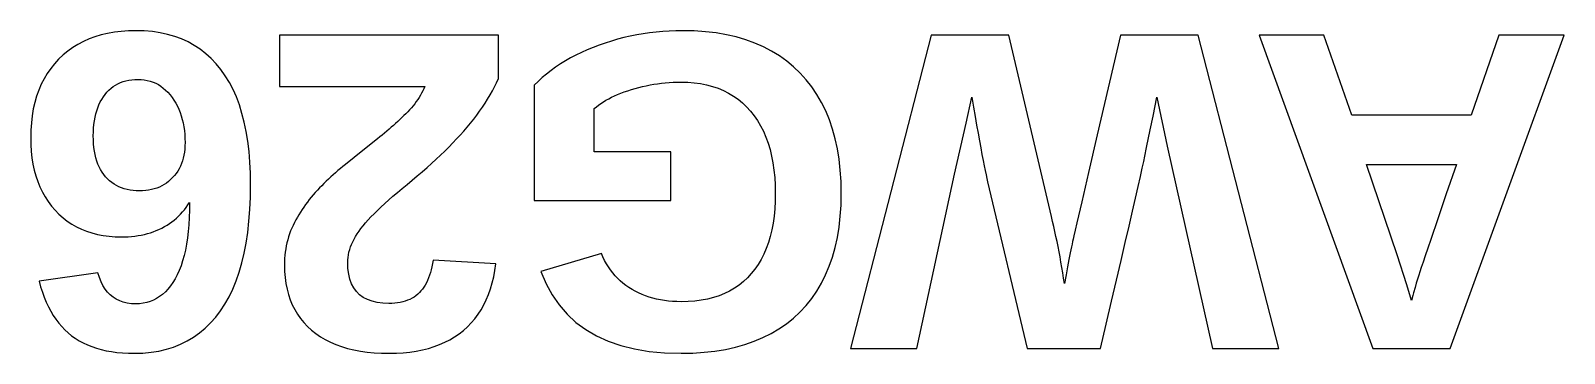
# Model space of a CAD drawing. Header units: metres. Extents: x -7.3 to 7.3, y -23.4 to 23.4.
# Drawn here: x -7.29 to 1.14, y -23.41 to -21.64 of the extents above; entities that cross this region are included whole.
import ezdxf

# ---------------------------------------------------------------- set-up
doc = ezdxf.new("R2010")
doc.units = ezdxf.units.M

msp = doc.modelspace()

# ---------------------------------------------------------------- linework, layer by layer
for p, q in [((-6.86909, -21.65), (-6.90454, -21.6583)), ((-6.83226, -21.6435), (-6.86909, -21.65)), ((-6.79404, -21.6389), (-6.83226, -21.6435)), ((-6.75443, -21.6362), (-6.79404, -21.6389)), ((-6.71342, -21.6352), (-6.75443, -21.6362)), ((-6.6675, -21.6365), (-6.71342, -21.6352)), ((-6.62325, -21.6403), (-6.6675, -21.6365)), ((-6.58066, -21.6466), (-6.62325, -21.6403)), ((-6.53973, -21.6554), (-6.58066, -21.6466)), ((-6.50049, -21.6667), (-6.53973, -21.6554)), ((-3.92673, -21.6521), (-3.96207, -21.6582)), ((-3.89111, -21.647), (-3.92673, -21.6521)), ((-3.85526, -21.6427), (-3.89111, -21.647)), ((-3.81915, -21.6395), (-3.85526, -21.6427)), ((-3.78279, -21.6371), (-3.81915, -21.6395)), ((-3.74617, -21.6357), (-3.78279, -21.6371)), ((-3.7093, -21.6352), (-3.74617, -21.6357)), ((-3.64586, -21.6366), (-3.7093, -21.6352)), ((-3.5847, -21.6407), (-3.64586, -21.6366)), ((-3.52585, -21.6476), (-3.5847, -21.6407)), ((-3.46928, -21.6572), (-3.52585, -21.6476)), ((-3.41502, -21.6696), (-3.46928, -21.6572)), ((-7.06099, -21.7277), (-7.08812, -21.7471)), ((-7.03247, -21.7101), (-7.06099, -21.7277)), ((-7.00256, -21.6944), (-7.03247, -21.7101)), ((-6.97128, -21.6805), (-7.00256, -21.6944)), ((-6.93861, -21.6685), (-6.97128, -21.6805)), ((-6.90454, -21.6583), (-6.93861, -21.6685)), ((-6.46291, -21.6806), (-6.50049, -21.6667)), ((-6.42699, -21.697), (-6.46291, -21.6806)), ((-6.39275, -21.7159), (-6.42699, -21.697)), ((-6.36017, -21.7373), (-6.39275, -21.7159)), ((-6.32925, -21.7613), (-6.36017, -21.7373)), ((-4.72092, -21.6596), (-5.92445, -21.6596)), ((-5.92445, -21.6596), (-5.92445, -21.9416)), ((-4.72092, -21.8976), (-4.72092, -21.6596)), ((-4.23433, -21.7404), (-4.26561, -21.7544)), ((-4.20209, -21.7271), (-4.23433, -21.7404)), ((-4.16887, -21.7146), (-4.20209, -21.7271)), ((-4.13503, -21.7028), (-4.16887, -21.7146)), ((-4.10094, -21.692), (-4.13503, -21.7028)), ((-4.0666, -21.6822), (-4.10094, -21.692)), ((-4.03201, -21.6732), (-4.0666, -21.6822)), ((-3.99716, -21.6653), (-4.03201, -21.6732)), ((-3.96207, -21.6582), (-3.99716, -21.6653)), ((-3.36305, -21.6848), (-3.41502, -21.6696)), ((-3.31339, -21.7026), (-3.36305, -21.6848)), ((-3.26601, -21.7233), (-3.31339, -21.7026)), ((-3.22093, -21.7467), (-3.26601, -21.7233)), ((-2.34366, -21.6596), (-2.78796, -23.3795)), ((-1.91644, -21.6596), (-2.34366, -21.6596)), ((-1.6833, -22.6544), (-1.91644, -21.6596)), ((-1.30368, -21.6596), (-1.43127, -22.2065)), ((-0.87648, -21.6596), (-1.30368, -21.6596)), ((-0.43338, -23.3795), (-0.87648, -21.6596)), ((-0.18552, -21.6596), (-0.54193, -21.6596)), ((-0.54193, -21.6596), (0.08301, -23.3795)), ((-0.03293, -22.0991), (-0.18552, -21.6596)), ((0.5078, -23.3795), (1.13521, -21.6596)), ((0.77512, -21.6596), (0.62253, -22.0991)), ((1.13521, -21.6596), (0.77512, -21.6596)), ((-7.16096, -21.8162), (-7.18188, -21.8423)), ((-7.13821, -21.7915), (-7.16096, -21.8162)), ((-7.11386, -21.7684), (-7.13821, -21.7915)), ((-7.08812, -21.7471), (-7.11386, -21.7684)), ((-6.30002, -21.7877), (-6.32925, -21.7613)), ((-6.27245, -21.8167), (-6.30002, -21.7877)), ((-6.24654, -21.8482), (-6.27245, -21.8167)), ((-4.38094, -21.8177), (-4.40733, -21.8353)), ((-4.35358, -21.8008), (-4.38094, -21.8177)), ((-4.32523, -21.7846), (-4.35358, -21.8008)), ((-4.2959, -21.7691), (-4.32523, -21.7846)), ((-4.26561, -21.7544), (-4.2959, -21.7691)), ((-3.17816, -21.7728), (-3.22093, -21.7467)), ((-3.13766, -21.8017), (-3.17816, -21.7728)), ((-3.09949, -21.8334), (-3.13766, -21.8017)), ((-7.21829, -21.8988), (-7.23376, -21.9292)), ((-7.201, -21.8699), (-7.21829, -21.8988)), ((-7.18188, -21.8423), (-7.201, -21.8699)), ((-6.78406, -21.9147), (-6.76895, -21.9103)), ((-6.76895, -21.9103), (-6.75323, -21.9069)), ((-6.75323, -21.9069), (-6.73691, -21.9045)), ((-6.73691, -21.9045), (-6.71999, -21.903)), ((-6.71999, -21.903), (-6.70245, -21.9025)), ((-6.70245, -21.9025), (-6.68488, -21.9031)), ((-6.68488, -21.9031), (-6.66782, -21.9049)), ((-6.66782, -21.9049), (-6.65131, -21.9078)), ((-6.65131, -21.9078), (-6.63531, -21.9118)), ((-6.22244, -21.8822), (-6.24654, -21.8482)), ((-6.20026, -21.9186), (-6.22244, -21.8822)), ((-4.73158, -21.9203), (-4.72092, -21.8976)), ((-4.48067, -21.8925), (-4.50317, -21.913)), ((-4.4572, -21.8727), (-4.48067, -21.8925)), ((-4.43275, -21.8537), (-4.4572, -21.8727)), ((-4.40733, -21.8353), (-4.43275, -21.8537)), ((-3.0636, -21.8678), (-3.09949, -21.8334)), ((-3.03018, -21.9047), (-3.0636, -21.8678)), ((-2.99945, -21.9439), (-3.03018, -21.9047)), ((-7.25925, -21.994), (-7.26926, -22.0286)), ((-7.24741, -21.9609), (-7.25925, -21.994)), ((-7.23376, -21.9292), (-7.24741, -21.9609)), ((-6.89267, -21.998), (-6.8831, -21.9849)), ((-6.8831, -21.9849), (-6.87283, -21.9727)), ((-6.87283, -21.9727), (-6.86197, -21.9615)), ((-6.86197, -21.9615), (-6.85051, -21.9513)), ((-6.85051, -21.9513), (-6.83842, -21.942)), ((-6.83842, -21.942), (-6.82574, -21.9337)), ((-6.82574, -21.9337), (-6.81245, -21.9264)), ((-6.81245, -21.9264), (-6.79857, -21.9201)), ((-6.79857, -21.9201), (-6.78406, -21.9147)), ((-6.63531, -21.9118), (-6.61984, -21.9171)), ((-6.61984, -21.9171), (-6.6049, -21.9235)), ((-6.6049, -21.9235), (-6.59048, -21.931)), ((-6.59048, -21.931), (-6.5766, -21.9398)), ((-6.5766, -21.9398), (-6.56325, -21.9496)), ((-6.56325, -21.9496), (-6.55042, -21.9607)), ((-6.55042, -21.9607), (-6.53812, -21.9729)), ((-6.53812, -21.9729), (-6.52634, -21.9863)), ((-6.52634, -21.9863), (-6.51509, -22.0008)), ((-6.18001, -21.9575), (-6.20026, -21.9186)), ((-6.1617, -21.9988), (-6.18001, -21.9575)), ((-5.92445, -21.9416), (-5.12616, -21.9416)), ((-5.1506, -21.9895), (-5.15778, -22.0012)), ((-5.14384, -21.9777), (-5.1506, -21.9895)), ((-5.13753, -21.9658), (-5.14384, -21.9777)), ((-5.13162, -21.9538), (-5.13753, -21.9658)), ((-5.12616, -21.9416), (-5.13162, -21.9538)), ((-4.78096, -22.0102), (-4.76761, -21.9879)), ((-4.76761, -21.9879), (-4.75493, -21.9654)), ((-4.75493, -21.9654), (-4.74292, -21.9429)), ((-4.74292, -21.9429), (-4.73158, -21.9203)), ((-4.50317, -21.913), (-4.52469, -21.9343)), ((-4.52469, -21.9343), (-4.52469, -22.5665)), ((-4.10022, -22.0006), (-4.08383, -21.9929)), ((-4.08383, -21.9929), (-4.06674, -21.9854)), ((-4.06674, -21.9854), (-4.04893, -21.9781)), ((-4.04893, -21.9781), (-4.03043, -21.9712)), ((-4.03043, -21.9712), (-4.0112, -21.9645)), ((-4.0112, -21.9645), (-3.99127, -21.9581)), ((-3.99127, -21.9581), (-3.97095, -21.952)), ((-3.97095, -21.952), (-3.95052, -21.9465)), ((-3.95052, -21.9465), (-3.92998, -21.9414)), ((-3.92998, -21.9414), (-3.90935, -21.9368)), ((-3.90935, -21.9368), (-3.88861, -21.9327)), ((-3.88861, -21.9327), (-3.86777, -21.929)), ((-3.86777, -21.929), (-3.84683, -21.9259)), ((-3.84683, -21.9259), (-3.82579, -21.9232)), ((-3.82579, -21.9232), (-3.80466, -21.9211)), ((-3.80466, -21.9211), (-3.7834, -21.9194)), ((-3.7834, -21.9194), (-3.76207, -21.9182)), ((-3.76207, -21.9182), (-3.74063, -21.9174)), ((-3.74063, -21.9174), (-3.71909, -21.9172)), ((-3.71909, -21.9172), (-3.68179, -21.9181)), ((-3.68179, -21.9181), (-3.64583, -21.9209)), ((-3.64583, -21.9209), (-3.61116, -21.9257)), ((-3.61116, -21.9257), (-3.5778, -21.9323)), ((-3.5778, -21.9323), (-3.54576, -21.9407)), ((-3.54576, -21.9407), (-3.51501, -21.9511)), ((-3.51501, -21.9511), (-3.48558, -21.9634)), ((-3.48558, -21.9634), (-3.45744, -21.9775)), ((-3.45744, -21.9775), (-3.43063, -21.9935)), ((-3.43063, -21.9935), (-3.40512, -22.0114)), ((-2.97141, -21.9854), (-2.99945, -21.9439)), ((-2.94601, -22.0293), (-2.97141, -21.9854)), ((-7.27744, -22.0645), (-7.28381, -22.1019)), ((-7.26926, -22.0286), (-7.27744, -22.0645)), ((-6.93401, -22.0919), (-6.92903, -22.0744)), ((-6.92903, -22.0744), (-6.92329, -22.0576)), ((-6.92329, -22.0576), (-6.91678, -22.0416)), ((-6.91678, -22.0416), (-6.90952, -22.0263)), ((-6.90952, -22.0263), (-6.90147, -22.0118)), ((-6.90147, -22.0118), (-6.89267, -21.998)), ((-6.51509, -22.0008), (-6.50452, -22.0162)), ((-6.50452, -22.0162), (-6.4948, -22.0323)), ((-6.4948, -22.0323), (-6.48593, -22.0489)), ((-6.48593, -22.0489), (-6.47791, -22.0662)), ((-6.47791, -22.0662), (-6.47072, -22.0841)), ((-6.14529, -22.0425), (-6.1617, -21.9988)), ((-6.13083, -22.0886), (-6.14529, -22.0425)), ((-5.20978, -22.0689), (-5.21994, -22.0798)), ((-5.20004, -22.0579), (-5.20978, -22.0689)), ((-5.19073, -22.0468), (-5.20004, -22.0579)), ((-5.18185, -22.0356), (-5.19073, -22.0468)), ((-5.1734, -22.0242), (-5.18185, -22.0356)), ((-5.16537, -22.0128), (-5.1734, -22.0242)), ((-5.15778, -22.0012), (-5.16537, -22.0128)), ((-4.84108, -22.0986), (-4.82504, -22.0767)), ((-4.82504, -22.0767), (-4.80968, -22.0546)), ((-4.80968, -22.0546), (-4.79498, -22.0324)), ((-4.79498, -22.0324), (-4.78096, -22.0102)), ((-4.19513, -22.0624), (-4.18369, -22.0528)), ((-4.19513, -22.3005), (-4.19513, -22.0624)), ((-4.18369, -22.0528), (-4.17155, -22.0434)), ((-4.17155, -22.0434), (-4.15871, -22.0343)), ((-4.15871, -22.0343), (-4.14514, -22.0255)), ((-4.14514, -22.0255), (-4.13087, -22.017)), ((-4.13087, -22.017), (-4.11591, -22.0087)), ((-4.11591, -22.0087), (-4.10022, -22.0006)), ((-3.40512, -22.0114), (-3.38091, -22.0312)), ((-3.38091, -22.0312), (-3.35802, -22.0529)), ((-3.35802, -22.0529), (-3.33641, -22.0765)), ((-3.33641, -22.0765), (-3.31628, -22.1018)), ((-2.92329, -22.0754), (-2.94601, -22.0293)), ((-2.90326, -22.1239), (-2.92329, -22.0754)), ((-2.1508, -22.1418), (-2.12029, -22.0002)), ((-2.12029, -22.0002), (-2.11111, -22.0542)), ((-2.11111, -22.0542), (-2.10236, -22.1052)), ((-1.12436, -22.1032), (-1.1035, -22.0002)), ((-1.1035, -22.0002), (-1.04735, -22.2687)), ((-7.28836, -22.1406), (-7.29109, -22.1808)), ((-7.28381, -22.1019), (-7.28836, -22.1406)), ((-6.94626, -22.1694), (-6.94434, -22.1489)), ((-6.94434, -22.1489), (-6.94167, -22.1291)), ((-6.94167, -22.1291), (-6.93822, -22.1101)), ((-6.93822, -22.1101), (-6.93401, -22.0919)), ((-6.47072, -22.0841), (-6.46439, -22.1026)), ((-6.46439, -22.1026), (-6.45889, -22.1217)), ((-6.45889, -22.1217), (-6.45424, -22.1414)), ((-6.45424, -22.1414), (-6.45044, -22.1617)), ((-6.45044, -22.1617), (-6.44748, -22.1827)), ((-6.1183, -22.1372), (-6.13083, -22.0886)), ((-6.1077, -22.1883), (-6.1183, -22.1372)), ((-5.29857, -22.1545), (-5.31053, -22.1651)), ((-5.28677, -22.1438), (-5.29857, -22.1545)), ((-5.27516, -22.1332), (-5.28677, -22.1438)), ((-5.26373, -22.1226), (-5.27516, -22.1332)), ((-5.25249, -22.1119), (-5.26373, -22.1226)), ((-5.24141, -22.1012), (-5.25249, -22.1119)), ((-5.23051, -22.0905), (-5.24141, -22.1012)), ((-5.21994, -22.0798), (-5.23051, -22.0905)), ((-4.89322, -22.1641), (-4.87517, -22.1423)), ((-4.87517, -22.1423), (-4.85779, -22.1205)), ((-4.85779, -22.1205), (-4.84108, -22.0986)), ((-3.31628, -22.1018), (-3.29776, -22.1286)), ((-3.29776, -22.1286), (-3.28085, -22.1571)), ((-3.28085, -22.1571), (-3.26555, -22.187)), ((-2.88588, -22.1746), (-2.90326, -22.1239)), ((-2.2155, -22.4225), (-2.1508, -22.1418)), ((-2.10236, -22.1052), (-2.09401, -22.1532)), ((-2.09401, -22.1532), (-2.08607, -22.198)), ((-1.13977, -22.1785), (-1.12436, -22.1032)), ((0.62253, -22.0991), (-0.03293, -22.0991)), ((-7.29109, -22.1808), (-7.29201, -22.2224)), ((-7.29201, -22.2224), (-7.29121, -22.2604)), ((-6.94778, -22.2126), (-6.9474, -22.1906)), ((-6.94739, -22.2347), (-6.94778, -22.2126)), ((-6.9474, -22.1906), (-6.94626, -22.1694)), ((-6.94618, -22.256), (-6.94739, -22.2347)), ((-6.44748, -22.1827), (-6.44537, -22.2042)), ((-6.44537, -22.2042), (-6.44411, -22.2264)), ((-6.44411, -22.2264), (-6.44368, -22.2492)), ((-6.09901, -22.2417), (-6.1077, -22.1883)), ((-6.09227, -22.2976), (-6.09901, -22.2417)), ((-5.38615, -22.2284), (-5.46619, -22.2923)), ((-5.37309, -22.2179), (-5.38615, -22.2284)), ((-5.36023, -22.2074), (-5.37309, -22.2179)), ((-5.34753, -22.1968), (-5.36023, -22.2074)), ((-5.33502, -22.1863), (-5.34753, -22.1968)), ((-5.32269, -22.1757), (-5.33502, -22.1863)), ((-5.31053, -22.1651), (-5.32269, -22.1757)), ((-4.97253, -22.2512), (-4.95158, -22.2292)), ((-4.95158, -22.2292), (-4.93138, -22.2074)), ((-4.93138, -22.2074), (-4.91194, -22.1857)), ((-4.91194, -22.1857), (-4.89322, -22.1641)), ((-3.26555, -22.187), (-3.25186, -22.2186)), ((-3.25186, -22.2186), (-3.23978, -22.2517)), ((-2.87119, -22.2277), (-2.88588, -22.1746)), ((-2.85916, -22.283), (-2.87119, -22.2277)), ((-2.08607, -22.198), (-2.07858, -22.2398)), ((-2.07858, -22.2398), (-2.07149, -22.2786)), ((-1.43127, -22.2065), (-1.4792, -22.4124)), ((-1.16002, -22.2764), (-1.13977, -22.1785)), ((-7.29121, -22.2604), (-7.28882, -22.2972)), ((-7.28882, -22.2972), (-7.28485, -22.3328)), ((-6.94418, -22.2765), (-6.94618, -22.256)), ((-6.94138, -22.2962), (-6.94418, -22.2765)), ((-6.93776, -22.315), (-6.94138, -22.2962)), ((-6.93335, -22.3331), (-6.93776, -22.315)), ((-6.45015, -22.3184), (-6.4538, -22.3343)), ((-6.44731, -22.3019), (-6.45015, -22.3184)), ((-6.4453, -22.2849), (-6.44731, -22.3019)), ((-6.44408, -22.2673), (-6.4453, -22.2849)), ((-6.44368, -22.2492), (-6.44408, -22.2673)), ((-6.08745, -22.3559), (-6.09227, -22.2976)), ((-5.46619, -22.2923), (-5.56253, -22.3688)), ((-5.06395, -22.3404), (-5.03995, -22.3179)), ((-5.03995, -22.3179), (-5.01672, -22.2955)), ((-5.01672, -22.2955), (-4.99425, -22.2733)), ((-4.99425, -22.2733), (-4.97253, -22.2512)), ((-3.77522, -22.3005), (-4.19513, -22.3005)), ((-3.77522, -22.5665), (-3.77522, -22.3005)), ((-3.23978, -22.2517), (-3.22931, -22.2864)), ((-3.22931, -22.2864), (-3.22046, -22.3227)), ((-3.22046, -22.3227), (-3.21321, -22.3605)), ((-2.84981, -22.3407), (-2.85916, -22.283)), ((-2.07149, -22.2786), (-2.06482, -22.3143)), ((-2.06482, -22.3143), (-2.05858, -22.3469)), ((-1.17606, -22.3524), (-1.17001, -22.3243)), ((-1.17001, -22.3243), (-1.16002, -22.2764)), ((-1.04735, -22.2687), (-0.79836, -23.3795)), ((-7.28485, -22.3328), (-7.2793, -22.3671)), ((-7.2793, -22.3671), (-7.27214, -22.4002)), ((-7.27214, -22.4002), (-7.2634, -22.4321)), ((-6.92815, -22.3503), (-6.93335, -22.3331)), ((-6.92213, -22.3667), (-6.92815, -22.3503)), ((-6.91531, -22.3823), (-6.92213, -22.3667)), ((-6.9077, -22.3971), (-6.91531, -22.3823)), ((-6.89928, -22.4111), (-6.9077, -22.3971)), ((-6.89006, -22.4242), (-6.89928, -22.4111)), ((-6.48412, -22.4054), (-6.49261, -22.418)), ((-6.47644, -22.3923), (-6.48412, -22.4054)), ((-6.46956, -22.3786), (-6.47644, -22.3923)), ((-6.4635, -22.3644), (-6.46956, -22.3786)), ((-6.45824, -22.3496), (-6.4635, -22.3644)), ((-6.4538, -22.3343), (-6.45824, -22.3496)), ((-6.08455, -22.4167), (-6.08745, -22.3559)), ((-5.61693, -22.4141), (-5.63005, -22.4258)), ((-5.60362, -22.4026), (-5.61693, -22.4141)), ((-5.59012, -22.3912), (-5.60362, -22.4026)), ((-5.57643, -22.38), (-5.59012, -22.3912)), ((-5.56253, -22.3688), (-5.57643, -22.38)), ((-5.16748, -22.432), (-5.14046, -22.4089)), ((-5.14046, -22.4089), (-5.1142, -22.3859)), ((-5.1142, -22.3859), (-5.0887, -22.3631)), ((-5.0887, -22.3631), (-5.06395, -22.3404)), ((-3.21321, -22.3605), (-3.20757, -22.3999)), ((-3.20757, -22.3999), (-3.20354, -22.4409)), ((-2.84312, -22.4007), (-2.84981, -22.3407)), ((-2.83911, -22.4629), (-2.84312, -22.4007)), ((-2.05858, -22.3469), (-2.05275, -22.3764)), ((-2.05275, -22.3764), (-2.04733, -22.4029)), ((-2.04733, -22.4029), (-2.04234, -22.4263)), ((-1.4792, -22.4124), (-1.51656, -22.5733)), ((-1.19447, -22.4353), (-1.1842, -22.3894)), ((-1.1842, -22.3894), (-1.17606, -22.3524)), ((0.2173, -22.8644), (0.04762, -22.37)), ((0.04762, -22.37), (0.54198, -22.37)), ((0.54198, -22.37), (0.4868, -22.5308)), ((-7.2634, -22.4321), (-7.25307, -22.4627)), ((-7.25307, -22.4627), (-7.24115, -22.4921)), ((-7.24115, -22.4921), (-7.22765, -22.5202)), ((-6.88004, -22.4366), (-6.89006, -22.4242)), ((-6.86931, -22.448), (-6.88004, -22.4366)), ((-6.858, -22.4586), (-6.86931, -22.448)), ((-6.84607, -22.4682), (-6.858, -22.4586)), ((-6.83356, -22.4769), (-6.84607, -22.4682)), ((-6.82043, -22.4847), (-6.83356, -22.4769)), ((-6.80672, -22.4916), (-6.82043, -22.4847)), ((-6.7924, -22.4976), (-6.80672, -22.4916)), ((-6.77748, -22.5026), (-6.7924, -22.4976)), ((-6.59874, -22.4986), (-6.61327, -22.5033)), ((-6.58475, -22.493), (-6.59874, -22.4986)), ((-6.57129, -22.4866), (-6.58475, -22.493)), ((-6.55836, -22.4793), (-6.57129, -22.4866)), ((-6.54597, -22.4711), (-6.55836, -22.4793)), ((-6.53413, -22.4621), (-6.54597, -22.4711)), ((-6.52281, -22.4522), (-6.53413, -22.4621)), ((-6.51202, -22.4415), (-6.52281, -22.4522)), ((-6.50191, -22.43), (-6.51202, -22.4415)), ((-6.49261, -22.418), (-6.50191, -22.43)), ((-6.08456, -22.5493), (-6.08359, -22.4799)), ((-6.08359, -22.4799), (-6.08455, -22.4167)), ((-5.70464, -22.4981), (-5.71638, -22.5106)), ((-5.69269, -22.4857), (-5.70464, -22.4981)), ((-5.68054, -22.4735), (-5.69269, -22.4857)), ((-5.66821, -22.4614), (-5.68054, -22.4735)), ((-5.65569, -22.4494), (-5.66821, -22.4614)), ((-5.64296, -22.4375), (-5.65569, -22.4494)), ((-5.63005, -22.4258), (-5.64296, -22.4375)), ((-5.25096, -22.5009), (-5.2238, -22.4787)), ((-5.2238, -22.4787), (-5.19527, -22.4553)), ((-5.19527, -22.4553), (-5.16748, -22.432)), ((-3.20354, -22.4409), (-3.20113, -22.4834)), ((-3.20113, -22.4834), (-3.20032, -22.5275)), ((-2.83778, -22.5275), (-2.83911, -22.4629)), ((-2.423, -23.3795), (-2.2155, -22.4225)), ((-2.04234, -22.4263), (-2.03778, -22.4467)), ((-2.03778, -22.4467), (-2.03362, -22.464)), ((-2.03362, -22.464), (-1.81635, -23.3795)), ((-1.22136, -22.5534), (-1.20686, -22.4899)), ((-1.20686, -22.4899), (-1.19447, -22.4353)), ((-7.22765, -22.5202), (-7.21255, -22.5471)), ((-7.21255, -22.5471), (-7.19588, -22.5727)), ((-7.19588, -22.5727), (-7.1776, -22.5971)), ((-6.76196, -22.5067), (-6.77748, -22.5026)), ((-6.74585, -22.5099), (-6.76196, -22.5067)), ((-6.72913, -22.5122), (-6.74585, -22.5099)), ((-6.71181, -22.5136), (-6.72913, -22.5122)), ((-6.69389, -22.5141), (-6.71181, -22.5136)), ((-6.6767, -22.5136), (-6.69389, -22.5141)), ((-6.66003, -22.5123), (-6.6767, -22.5136)), ((-6.64391, -22.5102), (-6.66003, -22.5123)), ((-6.62833, -22.5072), (-6.64391, -22.5102)), ((-6.61327, -22.5033), (-6.62833, -22.5072)), ((-6.42796, -22.5914), (-6.41925, -22.5775)), ((-6.41925, -22.5775), (-6.41972, -22.6199)), ((-6.08751, -22.6161), (-6.08456, -22.5493)), ((-5.77121, -22.5754), (-5.78123, -22.5889)), ((-5.76086, -22.562), (-5.77121, -22.5754)), ((-5.75021, -22.5489), (-5.76086, -22.562)), ((-5.73923, -22.536), (-5.75021, -22.5489)), ((-5.72794, -22.5232), (-5.73923, -22.536)), ((-5.71638, -22.5106), (-5.72794, -22.5232)), ((-5.36755, -22.603), (-5.3468, -22.5837)), ((-5.3468, -22.5837), (-5.32475, -22.5639)), ((-5.32475, -22.5639), (-5.30144, -22.5435)), ((-5.30144, -22.5435), (-5.27684, -22.5225)), ((-5.27684, -22.5225), (-5.25096, -22.5009)), ((-4.52469, -22.5665), (-3.77522, -22.5665)), ((-3.2011, -22.5708), (-3.20345, -22.6126)), ((-3.20032, -22.5275), (-3.2011, -22.5708)), ((-2.83913, -22.5917), (-2.83778, -22.5275)), ((-1.51656, -22.5733), (-1.54333, -22.6891)), ((-1.23798, -22.6258), (-1.22136, -22.5534)), ((0.4868, -22.5308), (0.43993, -22.6677)), ((-7.1776, -22.5971), (-7.15775, -22.6202)), ((-7.15775, -22.6202), (-7.13652, -22.6419)), ((-7.13652, -22.6419), (-7.11415, -22.6618)), ((-7.11415, -22.6618), (-7.09064, -22.6801)), ((-6.50304, -22.674), (-6.4908, -22.6637)), ((-6.4908, -22.6637), (-6.47906, -22.6529)), ((-6.47906, -22.6529), (-6.46783, -22.6416)), ((-6.46783, -22.6416), (-6.45711, -22.6298)), ((-6.45711, -22.6298), (-6.44688, -22.6175)), ((-6.44688, -22.6175), (-6.43716, -22.6047)), ((-6.43716, -22.6047), (-6.42796, -22.5914)), ((-6.42111, -22.6605), (-6.42345, -22.6995)), ((-6.41972, -22.6199), (-6.42111, -22.6605)), ((-6.09239, -22.6801), (-6.08751, -22.6161)), ((-5.8266, -22.659), (-5.83472, -22.6736)), ((-5.81816, -22.6446), (-5.8266, -22.659)), ((-5.8094, -22.6304), (-5.81816, -22.6446)), ((-5.80034, -22.6164), (-5.8094, -22.6304)), ((-5.79095, -22.6025), (-5.80034, -22.6164)), ((-5.78123, -22.5889), (-5.79095, -22.6025)), ((-5.43782, -22.6737), (-5.42216, -22.6569)), ((-5.42216, -22.6569), (-5.40524, -22.6395)), ((-5.40524, -22.6395), (-5.38704, -22.6215)), ((-5.38704, -22.6215), (-5.36755, -22.603)), ((-3.20734, -22.6528), (-3.2128, -22.6914)), ((-3.20345, -22.6126), (-3.20734, -22.6528)), ((-2.84987, -22.713), (-2.84315, -22.6535)), ((-2.84315, -22.6535), (-2.83913, -22.5917)), ((-1.6768, -22.6816), (-1.6833, -22.6544)), ((-1.25671, -22.707), (-1.23798, -22.6258)), ((0.43993, -22.6677), (0.4014, -22.7807)), ((-7.09064, -22.6801), (-7.06598, -22.6965)), ((-7.06598, -22.6965), (-7.04019, -22.7113)), ((-7.04019, -22.7113), (-7.01326, -22.7243)), ((-7.01326, -22.7243), (-6.98518, -22.7355)), ((-6.98518, -22.7355), (-6.95596, -22.7451)), ((-6.95596, -22.7451), (-6.92561, -22.7529)), ((-6.92561, -22.7529), (-6.89412, -22.7589)), ((-6.68443, -22.7563), (-6.66743, -22.7526)), ((-6.66743, -22.7526), (-6.65074, -22.7482)), ((-6.65074, -22.7482), (-6.63435, -22.7433)), ((-6.63435, -22.7433), (-6.61827, -22.7378)), ((-6.61827, -22.7378), (-6.60249, -22.7318)), ((-6.60249, -22.7318), (-6.58702, -22.7251)), ((-6.58702, -22.7251), (-6.57184, -22.7179)), ((-6.57184, -22.7179), (-6.55707, -22.7101)), ((-6.55707, -22.7101), (-6.5428, -22.7019)), ((-6.5428, -22.7019), (-6.52904, -22.6931)), ((-6.52904, -22.6931), (-6.51579, -22.6838)), ((-6.51579, -22.6838), (-6.50304, -22.674)), ((-6.42671, -22.7368), (-6.43089, -22.7724)), ((-6.42345, -22.6995), (-6.42671, -22.7368)), ((-6.10805, -22.8002), (-6.09924, -22.7415)), ((-6.09924, -22.7415), (-6.09239, -22.6801)), ((-5.86943, -22.7496), (-5.87479, -22.7655)), ((-5.86351, -22.7339), (-5.86943, -22.7496)), ((-5.85704, -22.7184), (-5.86351, -22.7339)), ((-5.84999, -22.7033), (-5.85704, -22.7184)), ((-5.84251, -22.6883), (-5.84999, -22.7033)), ((-5.83472, -22.6736), (-5.84251, -22.6883)), ((-5.50674, -22.7641), (-5.49771, -22.7495)), ((-5.49771, -22.7495), (-5.48782, -22.735)), ((-5.48782, -22.735), (-5.47708, -22.7203)), ((-5.47708, -22.7203), (-5.46527, -22.7054)), ((-5.46527, -22.7054), (-5.45218, -22.6898)), ((-5.45218, -22.6898), (-5.43782, -22.6737)), ((-3.21982, -22.7285), (-3.22839, -22.7639)), ((-3.2128, -22.6914), (-3.21982, -22.7285)), ((-2.85928, -22.7701), (-2.84987, -22.713)), ((-1.67047, -22.7089), (-1.6768, -22.6816)), ((-1.66431, -22.7364), (-1.67047, -22.7089)), ((-1.65828, -22.7641), (-1.66431, -22.7364)), ((-1.55276, -22.7301), (-1.55954, -22.7598)), ((-1.54333, -22.6891), (-1.55276, -22.7301)), ((-1.27756, -22.797), (-1.25671, -22.707)), ((-6.89412, -22.7589), (-6.86148, -22.7633)), ((-6.86148, -22.7633), (-6.8277, -22.7659)), ((-6.8277, -22.7659), (-6.79277, -22.7667)), ((-6.79277, -22.7667), (-6.77396, -22.7664)), ((-6.77396, -22.7664), (-6.75545, -22.7656)), ((-6.75545, -22.7656), (-6.73724, -22.7641)), ((-6.73724, -22.7641), (-6.71933, -22.7621)), ((-6.71933, -22.7621), (-6.70174, -22.7595)), ((-6.70174, -22.7595), (-6.68443, -22.7563)), ((-6.43602, -22.8063), (-6.44208, -22.8385)), ((-6.43089, -22.7724), (-6.43602, -22.8063)), ((-6.11882, -22.8562), (-6.10805, -22.8002)), ((-5.89056, -22.8322), (-5.8931, -22.8496)), ((-5.88747, -22.8151), (-5.89056, -22.8322)), ((-5.8838, -22.7983), (-5.88747, -22.8151)), ((-5.87958, -22.7818), (-5.8838, -22.7983)), ((-5.87479, -22.7655), (-5.87958, -22.7818)), ((-5.54285, -22.8504), (-5.53897, -22.8361)), ((-5.53897, -22.8361), (-5.53424, -22.8218)), ((-5.53424, -22.8218), (-5.52866, -22.8074)), ((-5.52866, -22.8074), (-5.52222, -22.793)), ((-5.52222, -22.793), (-5.51491, -22.7786)), ((-5.51491, -22.7786), (-5.50674, -22.7641)), ((-3.25024, -22.8301), (-3.2635, -22.8609)), ((-3.23854, -22.7978), (-3.25024, -22.8301)), ((-3.22839, -22.7639), (-3.23854, -22.7978)), ((-2.88614, -22.8773), (-2.87137, -22.8249)), ((-2.87137, -22.8249), (-2.85928, -22.7701)), ((-1.65242, -22.792), (-1.65828, -22.7641)), ((-1.64673, -22.8201), (-1.65242, -22.792)), ((-1.64119, -22.8483), (-1.64673, -22.8201)), ((-1.57599, -22.837), (-1.57939, -22.8539)), ((-1.57271, -22.821), (-1.57599, -22.837)), ((-1.56956, -22.8058), (-1.57271, -22.821)), ((-1.56656, -22.7916), (-1.56956, -22.8058)), ((-1.56367, -22.7783), (-1.56656, -22.7916)), ((-1.55954, -22.7598), (-1.56367, -22.7783)), ((-1.30052, -22.8958), (-1.27756, -22.797)), ((0.38524, -22.8282), (0.37117, -22.8697)), ((0.4014, -22.7807), (0.38524, -22.8282)), ((-6.45699, -22.8978), (-6.46584, -22.9249)), ((-6.44907, -22.869), (-6.45699, -22.8978)), ((-6.44208, -22.8385), (-6.44907, -22.869)), ((-6.14622, -22.96), (-6.13155, -22.9094)), ((-6.13155, -22.9094), (-6.11882, -22.8562)), ((-5.89732, -22.9033), (-5.8976, -22.9217)), ((-5.8976, -22.9217), (-5.89673, -22.9564)), ((-5.89647, -22.8851), (-5.89732, -22.9033)), ((-5.89507, -22.8672), (-5.89647, -22.8851)), ((-5.8931, -22.8496), (-5.89507, -22.8672)), ((-5.54971, -22.9071), (-5.54929, -22.893)), ((-5.54839, -22.9403), (-5.54971, -22.9071)), ((-5.54929, -22.893), (-5.548, -22.8788)), ((-5.548, -22.8788), (-5.54585, -22.8646)), ((-5.54585, -22.8646), (-5.54285, -22.8504)), ((-5.08386, -22.9128), (-5.08722, -22.9299)), ((-5.08099, -22.8949), (-5.08386, -22.9128)), ((-4.73557, -22.9144), (-5.08099, -22.8949)), ((-4.74078, -22.9505), (-4.73557, -22.9144)), ((-4.15607, -22.8571), (-4.48808, -22.9572)), ((-4.14745, -22.8768), (-4.15607, -22.8571)), ((-4.13809, -22.8957), (-4.14745, -22.8768)), ((-4.12802, -22.914), (-4.13809, -22.8957)), ((-4.11723, -22.9314), (-4.12802, -22.914)), ((-3.29469, -22.9177), (-3.31264, -22.9437)), ((-3.27832, -22.8901), (-3.29469, -22.9177)), ((-3.2635, -22.8609), (-3.27832, -22.8901)), ((-2.90361, -22.9274), (-2.88614, -22.8773)), ((-1.6358, -22.8768), (-1.64119, -22.8483)), ((-1.63058, -22.9054), (-1.6358, -22.8768)), ((-1.62552, -22.9342), (-1.63058, -22.9054)), ((-1.59038, -22.9101), (-1.5943, -22.9306)), ((-1.58658, -22.8905), (-1.59038, -22.9101)), ((-1.57939, -22.8539), (-1.58658, -22.8905)), ((-1.32561, -23.0035), (-1.30052, -22.8958)), ((0.26976, -23.0304), (0.2173, -22.8644)), ((0.35918, -22.9053), (0.34927, -22.9348)), ((0.37117, -22.8697), (0.35918, -22.9053)), ((-6.92215, -22.9645), (-7.24562, -23.0096)), ((-6.91434, -22.9896), (-6.92215, -22.9645)), ((-6.90517, -23.0127), (-6.91434, -22.9896)), ((-6.49799, -22.9962), (-6.51045, -23.0166)), ((-6.48634, -22.9741), (-6.49799, -22.9962)), ((-6.47562, -22.9504), (-6.48634, -22.9741)), ((-6.46584, -22.9249), (-6.47562, -22.9504)), ((-6.16286, -23.0079), (-6.14622, -22.96)), ((-5.89673, -22.9564), (-5.89407, -22.9899)), ((-5.89407, -22.9899), (-5.88968, -23.0222)), ((-5.54437, -22.9709), (-5.54839, -22.9403)), ((-5.53769, -22.9988), (-5.54437, -22.9709)), ((-5.52834, -23.024), (-5.53769, -22.9988)), ((-5.11127, -23.0052), (-5.11752, -23.0182)), ((-5.10548, -22.9916), (-5.11127, -23.0052)), ((-5.1002, -22.9772), (-5.10548, -22.9916)), ((-5.09538, -22.9621), (-5.1002, -22.9772)), ((-5.09106, -22.9464), (-5.09538, -22.9621)), ((-5.08722, -22.9299), (-5.09106, -22.9464)), ((-4.75548, -23.0188), (-4.74742, -22.9854)), ((-4.74742, -22.9854), (-4.74078, -22.9505)), ((-4.48808, -22.9572), (-4.46011, -23.0234)), ((-4.10571, -22.9481), (-4.11723, -22.9314)), ((-4.09349, -22.9641), (-4.10571, -22.9481)), ((-4.08052, -22.9793), (-4.09349, -22.9641)), ((-4.06685, -22.9938), (-4.08052, -22.9793)), ((-4.05244, -23.0075), (-4.06685, -22.9938)), ((-3.35313, -22.9909), (-3.37558, -23.0118)), ((-3.33214, -22.9681), (-3.35313, -22.9909)), ((-3.31264, -22.9437), (-3.33214, -22.9681)), ((-2.94659, -23.0206), (-2.92377, -22.9752)), ((-2.92377, -22.9752), (-2.90361, -22.9274)), ((-1.62062, -22.9632), (-1.62552, -22.9342)), ((-1.61588, -22.9924), (-1.62062, -22.9632)), ((-1.61128, -23.0218), (-1.61588, -22.9924)), ((-1.60252, -22.9744), (-1.61128, -23.0218)), ((-1.5943, -22.9306), (-1.60252, -22.9744)), ((-1.3528, -23.12), (-1.32561, -23.0035)), ((0.33203, -22.9877), (0.32198, -23.0211)), ((0.33569, -22.976), (0.33203, -22.9877)), ((0.34145, -22.9584), (0.33569, -22.976)), ((0.34927, -22.9348), (0.34145, -22.9584)), ((-7.24562, -23.0096), (-7.23711, -23.0402)), ((-7.23711, -23.0402), (-7.22772, -23.0695)), ((-7.22772, -23.0695), (-7.21747, -23.0975)), ((-6.89464, -23.0338), (-6.90517, -23.0127)), ((-6.88275, -23.0528), (-6.89464, -23.0338)), ((-6.86951, -23.0699), (-6.88275, -23.0528)), ((-6.8549, -23.0849), (-6.86951, -23.0699)), ((-6.83893, -23.098), (-6.8549, -23.0849)), ((-6.56731, -23.0819), (-6.58327, -23.0941)), ((-6.55205, -23.068), (-6.56731, -23.0819)), ((-6.53748, -23.0525), (-6.55205, -23.068)), ((-6.52361, -23.0354), (-6.53748, -23.0525)), ((-6.51045, -23.0166), (-6.52361, -23.0354)), ((-6.202, -23.0956), (-6.18144, -23.0531)), ((-6.18144, -23.0531), (-6.16286, -23.0079)), ((-5.88968, -23.0222), (-5.8835, -23.0533)), ((-5.8835, -23.0533), (-5.87558, -23.0831)), ((-5.87558, -23.0831), (-5.86588, -23.1117)), ((-5.51631, -23.0466), (-5.52834, -23.024)), ((-5.50162, -23.0666), (-5.51631, -23.0466)), ((-5.48424, -23.0838), (-5.50162, -23.0666)), ((-5.4642, -23.0985), (-5.48424, -23.0838)), ((-5.17514, -23.0893), (-5.18559, -23.0967)), ((-5.1653, -23.0813), (-5.17514, -23.0893)), ((-5.15607, -23.0725), (-5.1653, -23.0813)), ((-5.1474, -23.063), (-5.15607, -23.0725)), ((-5.13921, -23.0529), (-5.1474, -23.063)), ((-5.13148, -23.042), (-5.13921, -23.0529)), ((-5.12427, -23.0305), (-5.13148, -23.042)), ((-5.11752, -23.0182), (-5.12427, -23.0305)), ((-4.78822, -23.1111), (-4.77588, -23.0817)), ((-4.77588, -23.0817), (-4.76497, -23.0509)), ((-4.76497, -23.0509), (-4.75548, -23.0188)), ((-4.46011, -23.0234), (-4.42694, -23.0844)), ((-4.42694, -23.0844), (-4.38855, -23.14)), ((-4.03731, -23.0204), (-4.05244, -23.0075)), ((-4.02147, -23.0326), (-4.03731, -23.0204)), ((-4.0049, -23.0441), (-4.02147, -23.0326)), ((-3.98761, -23.0548), (-4.0049, -23.0441)), ((-3.96971, -23.0647), (-3.98761, -23.0548)), ((-3.95135, -23.0739), (-3.96971, -23.0647)), ((-3.93251, -23.0822), (-3.95135, -23.0739)), ((-3.91319, -23.0897), (-3.93251, -23.0822)), ((-3.89339, -23.0965), (-3.91319, -23.0897)), ((-3.50949, -23.0892), (-3.54062, -23.0992)), ((-3.47983, -23.0773), (-3.50949, -23.0892)), ((-3.4516, -23.0637), (-3.47983, -23.0773)), ((-3.42482, -23.0482), (-3.4516, -23.0637)), ((-3.39948, -23.0309), (-3.42482, -23.0482)), ((-3.37558, -23.0118), (-3.39948, -23.0309)), ((-3.00034, -23.1043), (-2.97212, -23.0636)), ((-2.97212, -23.0636), (-2.94659, -23.0206)), ((0.29541, -23.1146), (0.26976, -23.0304)), ((0.30272, -23.0878), (0.29541, -23.1146)), ((0.3066, -23.0739), (0.30272, -23.0878)), ((0.31503, -23.0446), (0.3066, -23.0739)), ((0.32198, -23.0211), (0.31503, -23.0446)), ((-7.21747, -23.0975), (-7.20633, -23.1243)), ((-7.20633, -23.1243), (-7.19432, -23.1498)), ((-7.19432, -23.1498), (-7.18144, -23.1741)), ((-7.18144, -23.1741), (-7.16769, -23.1971)), ((-6.82161, -23.109), (-6.83893, -23.098)), ((-6.80293, -23.1181), (-6.82161, -23.109)), ((-6.7829, -23.1251), (-6.80293, -23.1181)), ((-6.76151, -23.1301), (-6.7829, -23.1251)), ((-6.73875, -23.1331), (-6.76151, -23.1301)), ((-6.71465, -23.1341), (-6.73875, -23.1331)), ((-6.69379, -23.1333), (-6.71465, -23.1341)), ((-6.67361, -23.1309), (-6.69379, -23.1333)), ((-6.65414, -23.1268), (-6.67361, -23.1309)), ((-6.63538, -23.1211), (-6.65414, -23.1268)), ((-6.61731, -23.1137), (-6.63538, -23.1211)), ((-6.59995, -23.1048), (-6.61731, -23.1137)), ((-6.58327, -23.0941), (-6.59995, -23.1048)), ((-6.27527, -23.207), (-6.24898, -23.1726)), ((-6.24898, -23.1726), (-6.2245, -23.1355)), ((-6.2245, -23.1355), (-6.202, -23.0956)), ((-5.86588, -23.1117), (-5.85443, -23.1391)), ((-5.85443, -23.1391), (-5.8412, -23.1653)), ((-5.8412, -23.1653), (-5.82623, -23.1903)), ((-5.44148, -23.1104), (-5.4642, -23.0985)), ((-5.41611, -23.1197), (-5.44148, -23.1104)), ((-5.38805, -23.1264), (-5.41611, -23.1197)), ((-5.35732, -23.1304), (-5.38805, -23.1264)), ((-5.32391, -23.1317), (-5.35732, -23.1304)), ((-5.30731, -23.1313), (-5.32391, -23.1317)), ((-5.29134, -23.1303), (-5.30731, -23.1313)), ((-5.27597, -23.1285), (-5.29134, -23.1303)), ((-5.26122, -23.1261), (-5.27597, -23.1285)), ((-5.24707, -23.1229), (-5.26122, -23.1261)), ((-5.23355, -23.1191), (-5.24707, -23.1229)), ((-5.22064, -23.1145), (-5.23355, -23.1191)), ((-5.20834, -23.1093), (-5.22064, -23.1145)), ((-5.19667, -23.1033), (-5.20834, -23.1093)), ((-5.18559, -23.0967), (-5.19667, -23.1033)), ((-4.83376, -23.1913), (-4.81715, -23.1659)), ((-4.81715, -23.1659), (-4.80197, -23.1392)), ((-4.80197, -23.1392), (-4.78822, -23.1111)), ((-4.38855, -23.14), (-4.34496, -23.1904)), ((-3.87312, -23.1024), (-3.89339, -23.0965)), ((-3.85237, -23.1076), (-3.87312, -23.1024)), ((-3.83115, -23.112), (-3.85237, -23.1076)), ((-3.80943, -23.1156), (-3.83115, -23.112)), ((-3.78726, -23.1183), (-3.80943, -23.1156)), ((-3.7646, -23.1203), (-3.78726, -23.1183)), ((-3.74147, -23.1215), (-3.7646, -23.1203)), ((-3.71785, -23.1219), (-3.74147, -23.1215)), ((-3.67952, -23.121), (-3.71785, -23.1219)), ((-3.64262, -23.1183), (-3.67952, -23.121)), ((-3.60718, -23.1137), (-3.64262, -23.1183)), ((-3.57317, -23.1074), (-3.60718, -23.1137)), ((-3.54062, -23.0992), (-3.57317, -23.1074)), ((-3.06482, -23.1787), (-3.03123, -23.1427)), ((-3.03123, -23.1427), (-3.00034, -23.1043)), ((-1.38211, -23.2453), (-1.3528, -23.12)), ((-7.16769, -23.1971), (-7.15306, -23.2188)), ((-7.15306, -23.2188), (-7.13756, -23.2393)), ((-7.13756, -23.2393), (-7.12119, -23.2585)), ((-7.12119, -23.2585), (-7.10393, -23.2765)), ((-6.33289, -23.2675), (-6.30324, -23.2386)), ((-6.30324, -23.2386), (-6.27527, -23.207)), ((-5.82623, -23.1903), (-5.80949, -23.2141)), ((-5.80949, -23.2141), (-5.79099, -23.2367)), ((-5.79099, -23.2367), (-5.77072, -23.258)), ((-5.77072, -23.258), (-5.74869, -23.2782)), ((-4.89209, -23.2594), (-4.87123, -23.238)), ((-4.87123, -23.238), (-4.85178, -23.2153)), ((-4.85178, -23.2153), (-4.83376, -23.1913)), ((-4.34496, -23.1904), (-4.29613, -23.2355)), ((-4.29613, -23.2355), (-4.2421, -23.2752)), ((-3.18021, -23.2711), (-3.13939, -23.243)), ((-3.13939, -23.243), (-3.10092, -23.2122)), ((-3.10092, -23.2122), (-3.06482, -23.1787)), ((-1.41354, -23.3795), (-1.38211, -23.2453)), ((-7.10393, -23.2765), (-7.0858, -23.2932)), ((-7.0858, -23.2932), (-7.0668, -23.3087)), ((-7.0668, -23.3087), (-7.04681, -23.323)), ((-7.04681, -23.323), (-7.02574, -23.3361)), ((-7.02574, -23.3361), (-7.00359, -23.3481)), ((-6.46832, -23.3556), (-6.43195, -23.3377)), ((-6.43195, -23.3377), (-6.39725, -23.317)), ((-6.39725, -23.317), (-6.36423, -23.2937)), ((-6.36423, -23.2937), (-6.33289, -23.2675)), ((-5.74869, -23.2782), (-5.72501, -23.2969)), ((-5.72501, -23.2969), (-5.6998, -23.3142)), ((-5.6998, -23.3142), (-5.67307, -23.33)), ((-5.67307, -23.33), (-5.64479, -23.3443)), ((-5.01663, -23.3448), (-4.98915, -23.3307)), ((-4.98915, -23.3307), (-4.96295, -23.3151)), ((-4.96295, -23.3151), (-4.93803, -23.298)), ((-4.93803, -23.298), (-4.91438, -23.2794)), ((-4.91438, -23.2794), (-4.89209, -23.2594)), ((-4.2421, -23.2752), (-4.18285, -23.3097)), ((-4.18285, -23.3097), (-4.11839, -23.3389)), ((-4.11839, -23.3389), (-4.04871, -23.3627)), ((-3.36702, -23.3569), (-3.31677, -23.3395)), ((-3.31677, -23.3395), (-3.26891, -23.3194)), ((-3.26891, -23.3194), (-3.22337, -23.2966)), ((-3.22337, -23.2966), (-3.18021, -23.2711)), ((-7.00359, -23.3481), (-6.98033, -23.3589)), ((-6.98033, -23.3589), (-6.95599, -23.3686)), ((-6.95599, -23.3686), (-6.93056, -23.3772)), ((-6.93056, -23.3772), (-6.90402, -23.3846)), ((-6.90402, -23.3846), (-6.8764, -23.3909)), ((-6.8764, -23.3909), (-6.8477, -23.396)), ((-6.8477, -23.396), (-6.8179, -23.4)), ((-6.8179, -23.4), (-6.78702, -23.4028)), ((-6.78702, -23.4028), (-6.75505, -23.4045)), ((-6.75505, -23.4045), (-6.72197, -23.4051)), ((-6.72197, -23.4051), (-6.67549, -23.4037)), ((-6.67549, -23.4037), (-6.63069, -23.3996)), ((-6.63069, -23.3996), (-6.58759, -23.3927)), ((-6.58759, -23.3927), (-6.54614, -23.3831)), ((-6.54614, -23.3831), (-6.50639, -23.3707)), ((-6.50639, -23.3707), (-6.46832, -23.3556)), ((-5.64479, -23.3443), (-5.61499, -23.357)), ((-5.61499, -23.357), (-5.58366, -23.3683)), ((-5.58366, -23.3683), (-5.5508, -23.3781)), ((-5.5508, -23.3781), (-5.5164, -23.3863)), ((-5.5164, -23.3863), (-5.48048, -23.3931)), ((-5.48048, -23.3931), (-5.44302, -23.3983)), ((-5.44302, -23.3983), (-5.40404, -23.4021)), ((-5.40404, -23.4021), (-5.36351, -23.4044)), ((-5.36351, -23.4044), (-5.32146, -23.4051)), ((-5.32146, -23.4051), (-5.28247, -23.4044)), ((-5.28247, -23.4044), (-5.24477, -23.4021)), ((-5.24477, -23.4021), (-5.20834, -23.3984)), ((-5.20834, -23.3984), (-5.1732, -23.3932)), ((-5.1732, -23.3932), (-5.13933, -23.3865)), ((-5.13933, -23.3865), (-5.10674, -23.3783)), ((-5.10674, -23.3783), (-5.07542, -23.3687)), ((-5.07542, -23.3687), (-5.04538, -23.3575)), ((-5.04538, -23.3575), (-5.01663, -23.3448)), ((-4.04871, -23.3627), (-3.97382, -23.3813)), ((-3.97382, -23.3813), (-3.89371, -23.3945)), ((-3.89371, -23.3945), (-3.8084, -23.4025)), ((-3.8084, -23.4025), (-3.71785, -23.4051)), ((-3.71785, -23.4051), (-3.6535, -23.4038)), ((-3.6535, -23.4038), (-3.59149, -23.3997)), ((-3.59149, -23.3997), (-3.53185, -23.3931)), ((-3.53185, -23.3931), (-3.47455, -23.3837)), ((-3.47455, -23.3837), (-3.4196, -23.3716)), ((-3.4196, -23.3716), (-3.36702, -23.3569)), ((-2.78796, -23.3795), (-2.423, -23.3795)), ((-1.81635, -23.3795), (-1.41354, -23.3795)), ((-0.79836, -23.3795), (-0.43338, -23.3795)), ((0.08301, -23.3795), (0.5078, -23.3795))]:
    msp.add_line(p, q)

doc.saveas('drawing.dxf')
